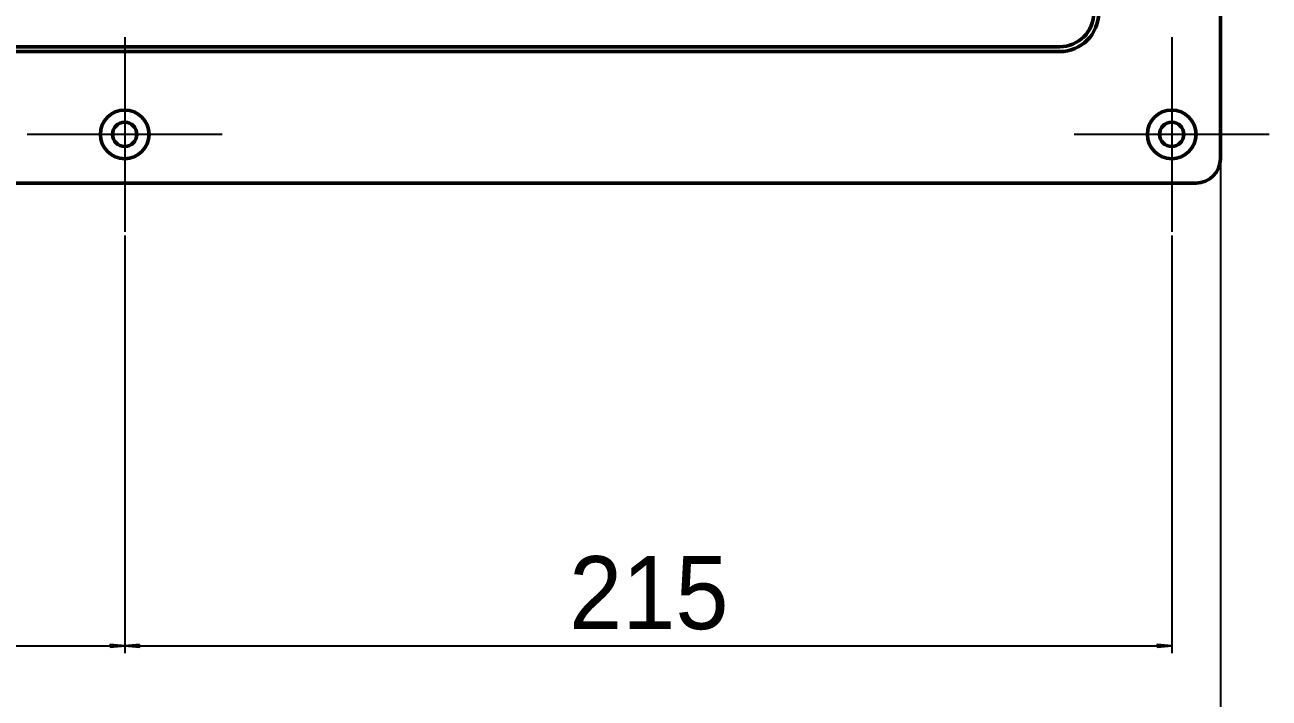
# Model space of a CAD drawing. Header units: millimetres. Extents: x 4735 to 8066, y 756 to 2595.
# Drawn here: x 5209.3 to 5464.8, y 1416.3 to 1554.6 of the extents above; entities that cross this region are included whole.
import ezdxf

# ---------------------------------------------------------------- set-up
doc = ezdxf.new("R2010")
doc.units = ezdxf.units.MM
doc.header["$LTSCALE"] = 1.8
for name, color, linetype, lineweight in [('외형선(ISO)', 7, 'Continuous', 50), ('중심 표식(ISO)', 7, 'Continuous', 25), ('치수(ISO)', 7, 'Continuous', 25)]:
    doc.layers.add(name, color=color, linetype=linetype, lineweight=lineweight)
doc.styles.add('레이블 문자 (JIS)', font='')
doc.styles.get('레이블 문자 (JIS)').set_extended_font_data('Gulim')
doc.dimstyles.new('복사 대상기본값 (JIS)', dxfattribs={"dimscale": 1.5, "dimtxt": 3, "dimasz": 2, "dimexe": 1, "dimexo": 0.5, "dimgap": 0.8, "dimtad": 1, "dimdsep": 46, "dimtxsty": '레이블 문자 (JIS)', "dimblk": 'Filled-1', "dimcen": 0.09, "dimdle": 10, "dimclrd": 256, "dimclre": 256, "dimclrt": 256, "dimazin": 2, "dimtfac": 0.666667, "dimtmove": 0, "dimatfit": 3, "dimldrblk": 'OPEN', "dimfxl": 1, "dimtolj": 1, "dimtzin": 0, "dimlwd": -1, "dimlwe": -1, "dimarcsym": 0})

# ---------------------------------------------------------------- blocks, each defined once
blk = doc.blocks.new('Filled-1')
at = {"color": 0}
for p, q in [((0, 0), (-1, 0.1)), ((-1, 0.1), (-1, -0.1)), ((-1, 0), (0, 0)), ((-1, -0.1), (0, 0))]:
    blk.add_line(p, q, dxfattribs=at)
at = {"color": 0, "flags": 128}
blk.add_lwpolyline([(-1, -0.1), (0, 0), (-1, 0.1), (-1, -0.1)], dxfattribs=at)
at = {"color": 0}
blk.add_solid([(-1, -0.1), (0, 0), (-1, 0.1), (-1, -0.1)], dxfattribs=at)
blk = doc.blocks.new('*D643')
at = {"layer": 'Defpoints', "color": 0}
for p in [(5004.83, 1527.09), (5454.83, 1527.09), (5454.83, 1391.02)]:
    blk.add_point(p, dxfattribs=at)
at = {"layer": '치수(ISO)'}
for p, q in [((5004.83, 1526.34), (5004.83, 1389.52)), ((5454.83, 1526.34), (5454.83, 1389.52)), ((5007.83, 1391.02), (5451.83, 1391.02))]:
    blk.add_line(p, q, dxfattribs=at)
at = {"layer": '치수(ISO)', "linetype": 'ByBlock', "xscale": 3, "yscale": 3, "zscale": 3, "rotation": 180}
blk.add_blockref('Filled-1', (5004.83, 1391.02), dxfattribs=at)
at = {"layer": '치수(ISO)', "linetype": 'ByBlock', "xscale": 3, "yscale": 3, "zscale": 3}
blk.add_blockref('Filled-1', (5454.83, 1391.02), dxfattribs=at)
at = {"layer": '치수(ISO)', "insert": (5229.89, 1409.42), "char_height": 15, "attachment_point": 2, "style": '레이블 문자 (JIS)'}
blk.add_mtext('\\A1;450', dxfattribs=at)
blk = doc.blocks.new('_Open')
at = {"color": 0, "linetype": 'ByBlock', "lineweight": -2}
for p, q in [((-1, 0.167), (0, 0)), ((-1, -0.167), (0, 0)), ((0, 0), (-1, 0))]:
    blk.add_line(p, q, dxfattribs=at)
blk = doc.blocks.new('*D649')
at = {"layer": 'Defpoints', "color": 0}
for p in [(5014.83, 1512.09), (5229.83, 1512.09), (5229.83, 1427.02)]:
    blk.add_point(p, dxfattribs=at)
at = {"layer": '치수(ISO)'}
for p, q in [((5014.83, 1511.34), (5014.83, 1425.52)), ((5229.83, 1511.34), (5229.83, 1425.52)), ((5017.83, 1427.02), (5226.83, 1427.02))]:
    blk.add_line(p, q, dxfattribs=at)
at = {"layer": '치수(ISO)', "linetype": 'ByBlock', "xscale": 3, "yscale": 3, "zscale": 3, "rotation": 180}
blk.add_blockref('Filled-1', (5014.83, 1427.02), dxfattribs=at)
at = {"layer": '치수(ISO)', "linetype": 'ByBlock', "xscale": 3, "yscale": 3, "zscale": 3}
blk.add_blockref('Filled-1', (5229.83, 1427.02), dxfattribs=at)
at = {"layer": '치수(ISO)', "insert": (5122.45, 1445.44), "char_height": 15, "attachment_point": 2, "style": '레이블 문자 (JIS)'}
blk.add_mtext('\\A1;215', dxfattribs=at)
blk = doc.blocks.new('*D650')
at = {"layer": 'Defpoints', "color": 0}
for p in [(5229.83, 1512.09), (5444.83, 1512.09), (5444.83, 1427.02)]:
    blk.add_point(p, dxfattribs=at)
at = {"layer": '치수(ISO)'}
for p, q in [((5229.83, 1511.34), (5229.83, 1425.52)), ((5444.83, 1511.34), (5444.83, 1425.52)), ((5232.83, 1427.02), (5441.83, 1427.02))]:
    blk.add_line(p, q, dxfattribs=at)
at = {"layer": '치수(ISO)', "linetype": 'ByBlock', "xscale": 3, "yscale": 3, "zscale": 3, "rotation": 180}
blk.add_blockref('Filled-1', (5229.83, 1427.02), dxfattribs=at)
at = {"layer": '치수(ISO)', "linetype": 'ByBlock', "xscale": 3, "yscale": 3, "zscale": 3}
blk.add_blockref('Filled-1', (5444.83, 1427.02), dxfattribs=at)
at = {"layer": '치수(ISO)', "insert": (5337.45, 1445.44), "char_height": 15, "attachment_point": 2, "style": '레이블 문자 (JIS)'}
blk.add_mtext('\\A1;215', dxfattribs=at)

msp = doc.modelspace()

# ---------------------------------------------------------------- linework, layer by layer
at = {"layer": '외형선(ISO)'}
for p, q in [((5454.825, 1917.087), (5454.825, 1527.087)), ((5037.825, 1550.087), (5421.825, 1550.087)), ((5421.825, 1549.087), (5037.825, 1549.087)), ((5449.825, 1522.087), (5009.825, 1522.087))]:
    msp.add_line(p, q, dxfattribs=at)
for centre, radius in [((5229.825, 1532.087), 5), ((5444.825, 1532.087), 5), ((5229.825, 1532.087), 2.5), ((5444.825, 1532.087), 2.5)]:
    msp.add_circle(centre, radius, dxfattribs=at)
for centre, radius in [((5421.825, 1557.087), 7), ((5421.825, 1557.087), 8), ((5449.825, 1527.087), 5)]:
    msp.add_arc(centre, radius, 270, 0, dxfattribs=at)
at = {"layer": '중심 표식(ISO)'}
for p, q in [((5229.825, 1552.087), (5229.825, 1512.087)), ((5444.825, 1552.087), (5444.825, 1512.087)), ((5249.825, 1532.087), (5209.825, 1532.087)), ((5464.825, 1532.087), (5424.825, 1532.087))]:
    msp.add_line(p, q, dxfattribs=at)

# ---------------------------------------------------------------- dimensions: what is measured, and where the dimension line sits
at = {"layer": '치수(ISO)'}
dim = msp.add_linear_dim(base=(5454.825, 1391.016), p1=(5004.825, 1527.087), p2=(5454.825, 1527.087), dimstyle='복사 대상기본값 (JIS)', override={"dimtxt": 10, "dimgap": 2, "dimtxsty": '레이블 문자 (JIS)', "dimtofl": 0, "dimatfit": 1, "dimldrblk": 'Open'}, dxfattribs=at)
dim.commit()
dim.dimension.update_dxf_attribs({"geometry": '*D643', "text_midpoint": (5229.885, 1391.016), "dimtype": 160})
for base, p1, p2, picture, middle in [((5229.825, 1427.016), (5014.825, 1512.087), (5229.825, 1512.087), '*D649', (5122.445, 1427.016)), ((5444.825, 1427.016), (5229.825, 1512.087), (5444.825, 1512.087), '*D650', (5337.445, 1427.016))]:
    dim = msp.add_linear_dim(base=base, p1=p1, p2=p2, angle=180, dimstyle='복사 대상기본값 (JIS)', override={"dimtxt": 10, "dimgap": 2, "dimtxsty": '레이블 문자 (JIS)', "dimtofl": 0, "dimatfit": 1, "dimldrblk": 'Open'}, dxfattribs=at)
    dim.commit()
    dim.dimension.update_dxf_attribs({"geometry": picture, "text_midpoint": middle, "dimtype": 160})

doc.saveas('drawing.dxf')
